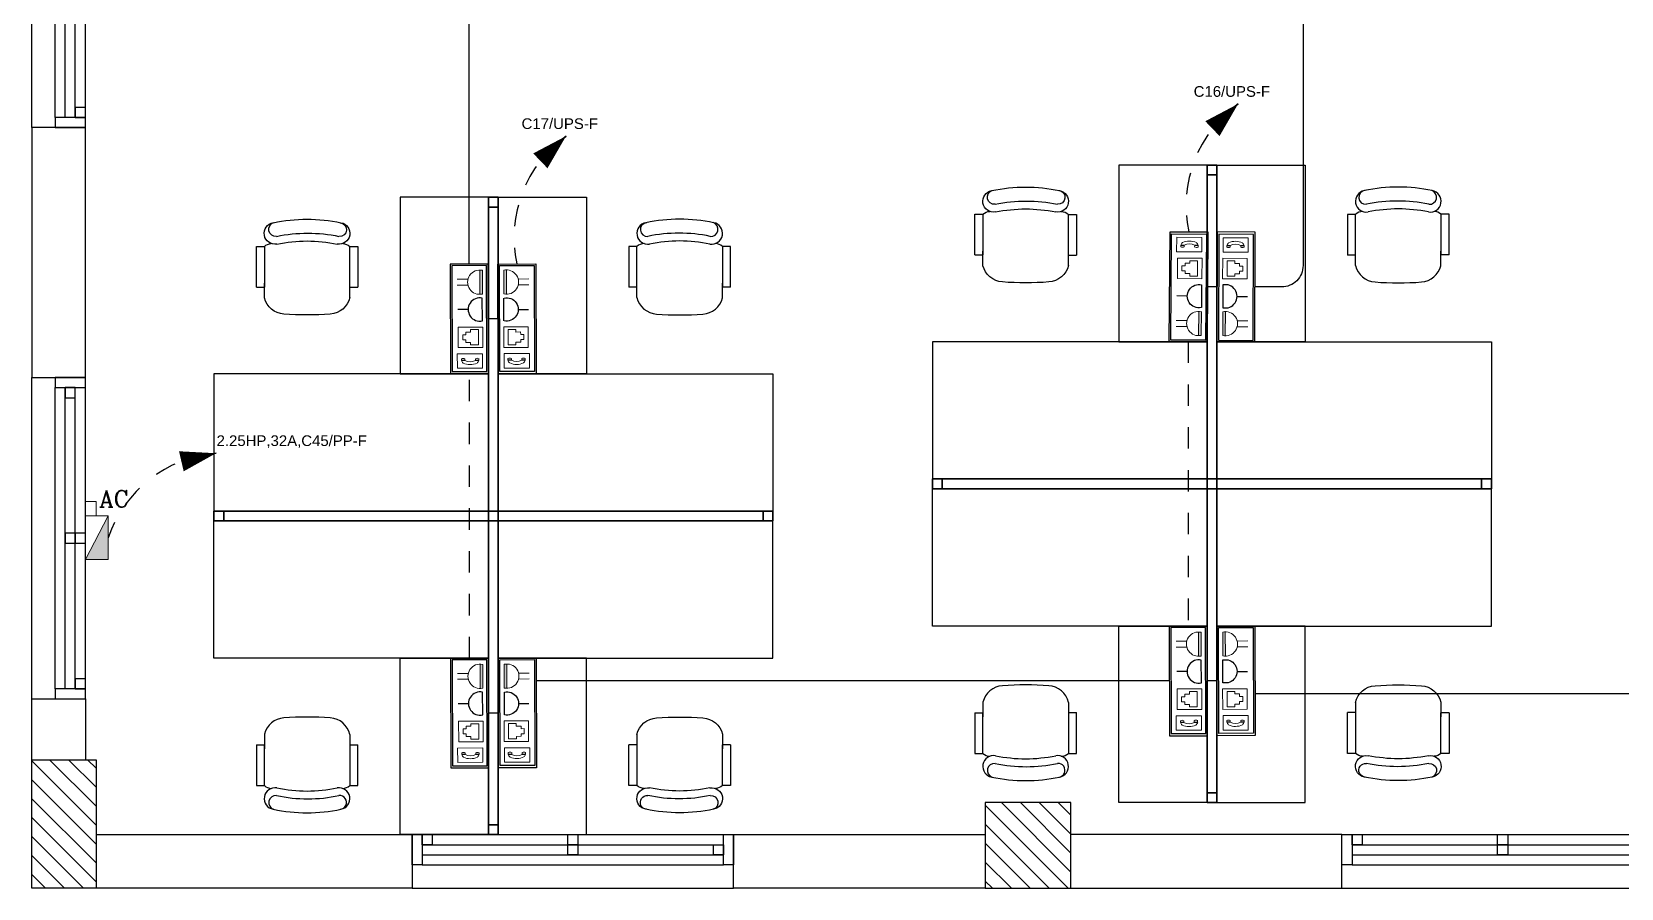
# Model space of a CAD drawing. Header units: metres. Extents: x -107 to 62, y 472 to 1032.
# Drawn here: x 2.29 to 9.71, y 480.6 to 484.6 of the extents above; entities that cross this region are included whole.
import ezdxf

# ---------------------------------------------------------------- set-up
doc = ezdxf.new("R2010")
doc.units = ezdxf.units.M
doc.header["$MEASUREMENT"] = 0
for name, pattern in [('ACAD_ISO02W100', [15, 12, -3]), ('DASHED', [0.75, 0.5, -0.25]), ('DASHED2', [0.375, 0.25, -0.125]), ('HIDDEN', [0.375, 0.25, -0.125])]:
    doc.linetypes.add(name, pattern=pattern)
doc.layers.get('0').update_dxf_attribs({"color": 8})
for name, color, linetype, lineweight in [('.', 7, 'Continuous', 9), ('Data & Telephone', 6, 'Continuous', 9), ('E-SOCKET', 2, 'Continuous', 25), ('E-TEXT-I', 4, 'Continuous', 30), ('Electrecalllll', 1, 'Continuous', 9), ('Legends', 3, 'Continuous', 9), ('lighting linea', 3, 'DASHED2', 0), ('power', 3, 'Continuous', 9)]:
    doc.layers.add(name, color=color, linetype=linetype, lineweight=lineweight)
for name, color, linetype in [('A-1st-FURN$0$A-FURN', 11, 'Continuous'), ('A-1st-FURN$0$FUR', 6, 'Continuous'), ('A-1st-WALL$0$A-GLAZ', 121, 'Continuous'), ('A-1st-WALL$0$A-WALL', 254, 'Continuous'), ('A-1st-WALL$0$A-WALL-ELEV', 31, 'Continuous'), ('A-COL-FNL$0$A-COLS-CONC', 6, 'Continuous'), ('A-COL-FNL$0$A-HTCH', 80, 'Continuous'), ('E-LEADER', 30, 'Continuous'), ('Layer1', 24, 'ACAD_ISO02W100'), ('Power W', 3, 'Continuous')]:
    doc.layers.add(name, color=color, linetype=linetype)
doc.styles.add('ROMANC', font='romanc.shx', dxfattribs={"height": 3})
doc.styles.get("Standard").update_dxf_attribs({"font": 'arial.ttf'})

# ---------------------------------------------------------------- blocks, each defined once
blk = doc.blocks.new('A-1st-WALL$0$Win 1600')
for p, q in [((-750, 150), (750, 150)), ((-750, 100), (750, 100)), ((-750, 50), (750, 50)), ((-750, 0), (750, 0))]:
    blk.add_line(p, q)
for points in [[(-800, 0), (-750, 0), (-750, 150), (-800, 150)], [(-25, 50), (25, 50), (25, 100), (-25, 100)], [(700, 50), (750, 50), (750, 100), (700, 100)], [(750, 0), (800, 0), (800, 150), (750, 150)], [(-750, 0), (-700, 0), (-700, 50), (-750, 50)], [(-25, 0), (25, 0), (25, 50), (-25, 50)]]:
    blk.add_lwpolyline(points, close=True)
blk = doc.blocks.new('A-1st-WALL')
at = {"layer": 'A-1st-WALL$0$A-WALL'}
for p, q in [((-464, 3882.3), (-464, 2715.2)), ((-214, 3882.3), (-464, 3882.3)), ((-214, 2715.2), (-214, 3882.3)), ((-464, 2715.2), (-214, 2715.2)), ((-464, 931.7), (-464, 1215.2)), ((-464, 1215.2), (-214, 1215.2)), ((-214, 1215.2), (-214, 931.7)), ((-164, 581.7), (2076, 581.7)), ((1311, 581.7), (1311, 331.7)), ((2811, 581.7), (3986, 581.7)), ((2811, 331.7), (2811, 581.7)), ((5651, 582.2), (4386, 582.2)), ((5651, 331.7), (5651, 582.2)), ((1311, 331.7), (-164, 331.7)), ((3986, 331.7), (2811, 331.7)), ((4386, 331.7), (5651, 331.7))]:
    blk.add_line(p, q, dxfattribs=at)
at = {"layer": 'A-1st-WALL$0$A-WALL-ELEV'}
for p, q in [((-464, 3882.3), (-464, 5382.3)), ((-464, 1215.2), (-464, 2715.2)), ((1311, 331.7), (2811, 331.7)), ((5651, 331.7), (7151, 331.7))]:
    blk.add_line(p, q, dxfattribs=at)
at = {"layer": 'A-1st-WALL$0$A-GLAZ'}
for p, xscale, yscale, zscale, rotation in [((-214, 4632.3), 0.9375000000000057, 0.9375000000000057, 0.9375000000000057, 90), ((-214, 1965.2), 0.9375000000000057, 0.9375000000000057, 0.9375000000000057, 90), ((2061, 581.7), -0.9374999999999997, 0.9374999999999997, 0.9374999999999997, 180), ((6401, 581.7), -0.9374999999999997, 0.9374999999999997, 0.9374999999999997, 180)]:
    blk.add_blockref('A-1st-WALL$0$Win 1600', p, dxfattribs=dict(at, xscale=xscale, yscale=yscale, zscale=zscale, rotation=rotation))
blk = doc.blocks.new('A-1st-FURN$0$PAR0')
for points in [[(-1400, 0), (-1400, 50), (-1350, 50), (-1350, 0)], [(-1350, 0), (-1350, 50), (0, 50), (0, 0)], [(0, 0), (0, 50), (50, 50), (50, 0)], [(50, -1550), (0, -1550), (0, 0), (50, 0)], [(0, -1600), (0, -1550), (50, -1550), (50, -1600)]]:
    blk.add_lwpolyline(points, close=True)
blk = doc.blocks.new('A-1st-FURN$0$CH3')
at = {"layer": 'A-1st-FURN$0$A-FURN'}
for p, q in [((-259.1, 349.2), (-259.1, 141.4)), ((-218.2, 349.2), (-259.1, 349.2)), ((-218.2, 142.2), (-218.2, 349.2)), ((258.7, 349.6), (217.8, 349.6)), ((217.8, 349.6), (217.8, 141.9)), ((258.7, 141.9), (258.7, 349.6)), ((-218.2, 89.1), (-218.2, 162.9)), ((217.8, 87.4), (217.8, 162.2))]:
    blk.add_line(p, q, dxfattribs=at)
at = {"layer": 'A-1st-FURN$0$A-FURN', "linetype": 'Continuous'}
for p, q in [((-218, 141.4), (-259.1, 141.4)), ((258.7, 141.9), (217.8, 141.9))]:
    blk.add_line(p, q, dxfattribs=at)
for centre, radius, start, end in [((0, -347.9), 836.2, 78.08993, 101.91007), ((-163.1, 415.9), 55.3, 99.89884, 279.75221), ((-165.7, 435.5), 35.2, 94.91276, 274.91276), ((-3.5, -349.1), 766.3, 78.01124, 101.98876), ((163.1, 415.9), 55.3, 260.24779, 80.10116), ((158.8, 436.6), 36.2, 265.08724, 70.32125), ((18.4, -534.9), 912.7, 91.15667, 100.87136), ((-18.4, -534.9), 912.7, 79.12864, 88.84333), ((-110.6, 114.5), 110.6, 193.25658, 265.9234), ((110.6, 114.5), 110.6, 274.0766, 345.83344), ((0, 1665.8), 1665.8, 265.9234, 274.0766)]:
    blk.add_arc(centre, radius, start, end, dxfattribs=at)
at = {"layer": 'A-1st-FURN$0$A-FURN'}
for centre, start, end in [((-180.9, 308.9), 90.72261, 132.8382), ((180.4, 309.4), 47.1618, 87.57171)]:
    blk.add_arc(centre, 54.9, start, end, dxfattribs=at)
blk = doc.blocks.new('A-1st-FURN$0$STAFF')
at = {"layer": 'A-1st-FURN$0$A-FURN'}
for points in [[(-1400, 900), (-1400, 1600), (0, 1600), (0, 900)], [(-450, 900), (0, 900), (0, 0), (-450, 0)]]:
    blk.add_lwpolyline(points, close=True, dxfattribs=at)
at = {"layer": 'A-1st-FURN$0$FUR', "rotation": 180}
blk.add_blockref('A-1st-FURN$0$CH3', (-925, 599.9), dxfattribs=at)
blk = doc.blocks.new('A-1st-FURN$0$PAR2')
at = {"layer": 'A-1st-FURN$0$A-FURN'}
for name, p in [('A-1st-FURN$0$PAR0', (0, 0)), ('A-1st-FURN$0$STAFF', (0, -1600))]:
    blk.add_blockref(name, p, dxfattribs=at)
blk = doc.blocks.new('A-1st-FURN$0$PAR7')
at = {"layer": 'A-1st-FURN$0$A-FURN', "xscale": -1}
blk.add_blockref('A-1st-FURN$0$PAR2', (1450, -750), dxfattribs=at)
at = {"layer": 'A-1st-FURN$0$FUR', "xscale": -1, "rotation": 180}
blk.add_blockref('A-1st-FURN$0$PAR2', (1400, -700), dxfattribs=at)
at = {"layer": 'A-1st-FURN$0$FUR', "rotation": 180}
blk.add_blockref('A-1st-FURN$0$PAR2', (1450, -700), dxfattribs=at)
at = {"layer": 'A-1st-FURN$0$FUR'}
blk.add_blockref('A-1st-FURN$0$PAR2', (1400, -750), dxfattribs=at)
blk = doc.blocks.new('A-1st-FURN$0$开放办公09')
at = {"layer": 'A-1st-FURN$0$A-FURN'}
blk.add_blockref('A-1st-FURN$0$PAR7', (0, 1450), dxfattribs=at)
blk = doc.blocks.new('A-1st-FURN')
at = {"layer": 'A-1st-FURN$0$A-FURN', "xscale": -0.9154085165601679, "yscale": 0.9154085165601679, "zscale": 0.9154085165601679}
for p in [(6348.6, 1555.6), (2994.9, 1405.6)]:
    blk.add_blockref('A-1st-FURN$0$开放办公09', p, dxfattribs=at)
blk = doc.blocks.new('A-COL-FNL')
at = {"layer": 'A-COL-FNL$0$A-HTCH'}
h = blk.add_hatch(dxfattribs=at)
h.set_pattern_fill('ANSI31', color=256, scale=500, angle=90)
h.paths.add_polyline_path([(-464, 931.7), (-164, 931.7), (-164, 331.7), (-464, 331.7)])
h = blk.add_hatch(dxfattribs=at)
h.set_pattern_fill('ANSI31', color=256, scale=500, angle=90)
h.paths.add_polyline_path([(4386, 731.7), (3986, 731.7), (3986, 331.7), (4386, 331.7)])
at = {"layer": 'A-COL-FNL$0$A-COLS-CONC'}
for points in [[(-464, 931.7), (-164, 931.7), (-164, 331.7), (-464, 331.7)], [(3986, 331.7), (4386, 331.7), (4386, 731.7), (3986, 731.7)]]:
    blk.add_lwpolyline(points, close=True, dxfattribs=at)
blk = doc.blocks.new('Network')
at = {"layer": 'Data & Telephone', "color": 6}
for p, q in [((1361.996, 129.2824), (1361.939, 129.2824)), ((1361.939, 129.2146), (1361.939, 129.2824)), ((1361.996, 129.2146), (1361.996, 129.2824)), ((1361.9533, 129.2484), (1361.9462, 129.2484)), ((1361.9462, 129.2268), (1361.9462, 129.2484)), ((1361.9605, 129.2615), (1361.9533, 129.2615)), ((1361.9533, 129.2615), (1361.9533, 129.2484)), ((1361.9745, 129.2703), (1361.9605, 129.2703)), ((1361.9605, 129.2703), (1361.9605, 129.2615)), ((1361.9745, 129.2703), (1361.9745, 129.2615)), ((1361.9745, 129.2615), (1361.9817, 129.2615)), ((1361.9817, 129.2615), (1361.9817, 129.2484)), ((1361.9817, 129.2484), (1361.9888, 129.2484)), ((1361.9888, 129.2268), (1361.9888, 129.2484)), ((1361.939, 129.2146), (1361.996, 129.2146)), ((1361.9462, 129.2268), (1361.9888, 129.2268))]:
    blk.add_line(p, q, dxfattribs=at)
blk = doc.blocks.new('DUPLEX SOCKET')
at = {"layer": 'power', "color": 2}
for p, q in [((0, 198), (0, -198)), ((240, 49), (417, 49)), ((240, -49), (417, -49))]:
    blk.add_line(p, q, dxfattribs=at)
blk.add_arc((44, 0), 202, 257.429, 102.5754, dxfattribs=at)
blk = doc.blocks.new('Telephone')
at = {"layer": 'Electrecalllll'}
for points in [[(1356.067, 130.372), (1356.064, 130.372), (1356.064, 130.337), (1356.067, 130.337)], [(1356.067, 130.23), (1356.064, 130.23), (1356.064, 130.195), (1356.067, 130.195)]]:
    blk.add_hatch(color=4, dxfattribs=at).paths.add_polyline_path(points)
at = {"layer": 'Electrecalllll', "color": 4}
for p, q in [((1356.082, 130.372), (1356.064, 130.372)), ((1356.064, 130.372), (1356.064, 130.337)), ((1356.082, 130.337), (1356.064, 130.337)), ((1356.067, 130.372), (1356.067, 130.337)), ((1356.082, 130.23), (1356.064, 130.23)), ((1356.064, 130.23), (1356.064, 130.195)), ((1356.082, 130.195), (1356.064, 130.195)), ((1356.067, 130.23), (1356.067, 130.195))]:
    blk.add_line(p, q, dxfattribs=at)
blk.add_lwpolyline([(1356.132, 130.415), (1355.984, 130.415), (1355.984, 130.156), (1356.132, 130.156)], close=True, dxfattribs=at)
for centre, radius, start, end in [((1356.188, 130.283), 0.167, 154.325, 204.7884), ((1356.086, 130.31), 0.0665, 109.3444, 136.9236), ((1356.16, 130.284), 0.11, 150.725, 209.275), ((1356.051, 130.355), 0.0353, 330.3482, 29.6518), ((1356.09, 130.264), 0.0741, 223.9483, 249.7273), ((1356.051, 130.212), 0.0353, 330.3482, 29.6518)]:
    blk.add_arc(centre, radius, start, end, dxfattribs=at)
blk = doc.blocks.new('h socket')
at = {"layer": 'E-SOCKET'}
for p, q in [((0, 0.144), (0, 0.248)), ((-0.115, 0), (0.115, 0))]:
    blk.add_line(p, q, dxfattribs=at)
blk.add_arc((0, 0.026), 0.118, 347.4312, 192.5776, dxfattribs=at)
blk = doc.blocks.new('H s')
at = {"xscale": 1.050492552334089, "yscale": 1.050492552334089, "zscale": 1.050492552334089}
blk.add_blockref('h socket', (0, 0), dxfattribs=at)
blk = doc.blocks.new('Floor Box 2')
at = {"layer": '.', "linetype": 'DASHED', "lineweight": 0, "ltscale": 0.4}
h = blk.add_hatch(color=2, dxfattribs=at)
h.dxf.hatch_style = 1
h.paths.add_polyline_path([(0.0286, -0.0272, 0.054926), (0.0272, -0.0396), (0.1409, -0.0402, 0.054906), (0.1396, -0.0278)])
for points in [[(0.5123, -0.0017), (0, 0), (-0.001, -0.1767), (0.5113, -0.1783)], [(0.5016, -0.0087), (0.0071, -0.0072), (0.0062, -0.1696), (0.5008, -0.1711)]]:
    blk.add_lwpolyline(points, close=True)
at = {"layer": 'Legends', "color": 2, "linetype": 'DASHED', "lineweight": 0, "ltscale": 0.4}
blk.add_lwpolyline([(0.1409, -0.0402), (0.0272, -0.0396)], dxfattribs=at)
at = {"xscale": 0.4543284512265046, "yscale": 0.4543284512265046, "zscale": 0.4543284512265046, "rotation": 180}
blk.add_blockref('Telephone', (616.5476, 59.1046), dxfattribs=at)
at = {"layer": 'Data & Telephone', "color": 0, "lineweight": 60, "xscale": -1.685405181710514, "yscale": 1.685405181710514, "zscale": 1.685405181733448, "rotation": 179.6918616787939}
blk.add_blockref('Network', (-2293.9213, 230.0937), dxfattribs=at)
at = {"layer": 'Layer1', "linetype": 'Continuous', "lineweight": 35, "xscale": 0.4391741577047093, "yscale": 0.4391741577047093, "zscale": 0.4391741577047093, "rotation": 180}
blk.add_blockref('H s', (0.2116, -0.0282), dxfattribs=at)
at = {"layer": 'power', "xscale": -0.0002808277206373994, "yscale": 0.0002808277206373993, "zscale": 0.0002808277206373995, "rotation": 89.69844143202054}
blk.add_blockref('DUPLEX SOCKET', (0.0841, -0.0275), dxfattribs=at)
blk = doc.blocks.new('*U127')
blk.add_line((233, 512.3), (309.4, 559.6))
blk.add_lwpolyline([(309.4, 559.6, 0, 96, 0), (174.8, 461.8, 96, 96, 0)], format="xyseb")
at = {"linetype": 'HIDDEN', "ltscale": 0.2}
blk.add_arc((581.3, 44), 583, 117.80684, 184.32374, dxfattribs=at)
blk = doc.blocks.new('sf32a')
at = {"layer": '.', "linetype": 'Continuous', "lineweight": 0, "ltscale": 0.4}
h = blk.add_hatch(color=3, dxfattribs=at)
h.dxf.hatch_style = 1
h.paths.add_polyline_path([(0.0573, 0.2037), (-0.0498, 0), (0.0573, 0)])
at = {"layer": 'power', "color": 3, "linetype": 'Continuous', "lineweight": 0, "ltscale": 0.02}
for p, q in [((0, 0.2711), (-0.0502, 0.2711)), ((0, 0.2037), (0, 0.2711)), ((-0.0498, 0.2037), (-0.0498, 0)), ((-0.0498, 0), (0.0573, 0.2037)), ((0.0573, 0.2037), (-0.0498, 0.2037)), ((0.0573, 0), (0.0573, 0.2037)), ((-0.0498, 0), (0.0573, 0))]:
    blk.add_line(p, q, dxfattribs=at)
at = {"layer": 'power', "color": 3, "linetype": 'Continuous', "lineweight": 0, "style": 'ROMANC'}
blk.add_text('AC', height=0.07864, dxfattribs=at).set_placement((0.0149, 0.2442))

msp = doc.modelspace()

# ---------------------------------------------------------------- linework, layer by layer
at = {"layer": 'Power W', "color": 6, "linetype": 'Continuous', "lineweight": 30, "ltscale": 0.4}
msp.add_lwpolyline([(8.2205, 485.5638), (8.2205, 483.5094, -0.415158), (8.1202, 483.4094), (7.9956, 483.4098)], format="xyb", dxfattribs=at)
at = {"layer": 'Power W', "color": 7, "linetype": 'Continuous', "lineweight": 25, "ltscale": 0.4}
msp.add_lwpolyline([(4.3286, 483.5158), (4.3286, 485.1792, 0.415158), (4.2283, 485.2792), (4.0721, 485.2787)], format="xyb", dxfattribs=at)
for points in [[(7.819, 483.41), (7.7743, 483.4103)], [(7.819, 481.5704), (7.7732, 481.5702)], [(4.4652, 481.4204), (4.4194, 481.4202)]]:
    msp.add_lwpolyline(points, dxfattribs=at)
at = {"layer": 'Power W', "color": 6, "linetype": 'Continuous', "lineweight": 30, "ltscale": 0.4}
for points in [[(4.4636, 483.26), (4.4178, 483.2598)], [(7.5965, 481.57), (4.6414, 481.57)], [(10.9454, 481.5095), (7.9958, 481.5095)]]:
    msp.add_lwpolyline(points, dxfattribs=at)
at = {"layer": 'Power W', "color": 6, "linetype": 'DASHED2', "lineweight": 25, "ltscale": 0.4}
for points in [[(7.684, 483.1546), (7.684, 481.8266)], [(4.3303, 481.6762), (4.3303, 483.0036)]]:
    msp.add_lwpolyline(points, dxfattribs=at)

# ---------------------------------------------------------------- block references
at = {"xscale": 0.001, "yscale": 0.001, "zscale": 0.001}
for name in ['A-1st-WALL', 'A-1st-FURN']:
    msp.add_blockref(name, (2.7511, 480.271), dxfattribs=at)
at = {"layer": 'E-LEADER'}
for p, xscale, yscale, zscale, rotation in [((7.6879, 483.6669), 0.0009999999999999992, 0.0009999999999999992, 0.0009999999999999992, 7.906343833543811), ((4.5511, 483.5166), 0.000999999999999999, 0.000999999999999999, 0.000999999999999999, 7.906343833543811), ((2.6442, 482.2383), 0.001, 0.001, 0.001, 337.0718864980046)]:
    msp.add_blockref('*U127', p, dxfattribs=dict(at, xscale=xscale, yscale=yscale, zscale=zscale, rotation=rotation))
at = {"layer": 'E-SOCKET', "color": 2, "linetype": 'DASHED', "lineweight": 0, "xscale": -1}
for p, rotation in [((7.7724, 483.1542), 269.383723357576), ((4.4627, 483.5162), 90), ((7.8181, 481.8266), 90), ((4.4644, 481.6766), 90)]:
    msp.add_blockref('Floor Box 2', p, dxfattribs=dict(at, rotation=rotation))
at = {"layer": 'E-SOCKET', "color": 2, "linetype": 'DASHED', "lineweight": 0}
for p, rotation in [((7.8181, 483.1539), 90), ((4.417, 483.5159), 270.3693761495394), ((7.7724, 481.8263), 270.3693761495394), ((4.4186, 481.6763), 270.3693761495394)]:
    msp.add_blockref('Floor Box 2', p, dxfattribs=dict(at, rotation=rotation))
at = {"layer": 'lighting linea', "color": 2, "linetype": 'DASHED', "ltscale": 0.4, "xscale": 0.001, "yscale": 0.001, "zscale": 0.001}
msp.add_blockref('A-COL-FNL', (2.7511, 480.271), dxfattribs=at)
at = {"layer": 'power'}
msp.add_blockref('sf32a', (2.5868, 482.1365), dxfattribs=at)

# ---------------------------------------------------------------- texts
at = {"layer": 'E-TEXT-I', "color": 3, "linetype": 'DASHED', "lineweight": 0, "ltscale": 0.4}
for s, p in [('C16/UPS-F', (7.7099, 484.2969)), ('C17/UPS-F', (4.5731, 484.1466)), ('2.25HP,32A,C45/PP-F', (3.1495, 482.6668))]:
    msp.add_text(s, height=0.04992, dxfattribs=at).set_placement(p)

doc.saveas('drawing.dxf')
